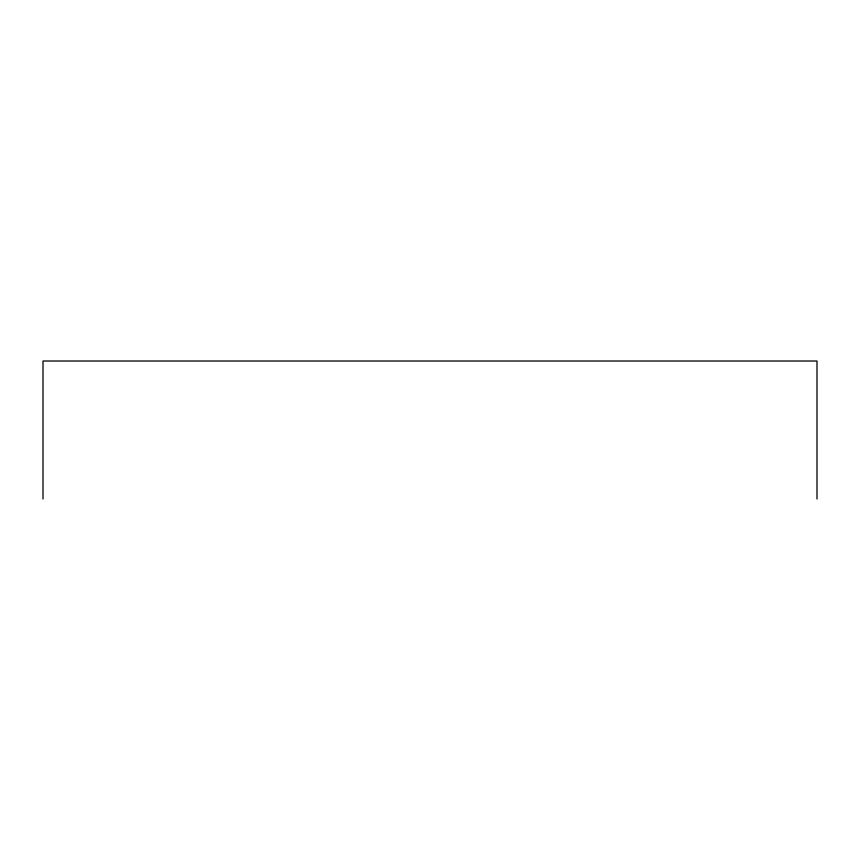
<?xml version="1.0" encoding="UTF-8"?>
<svg xmlns="http://www.w3.org/2000/svg" width="860" height="860" viewBox="0 0 860 860"><rect width="100%" height="100%" fill="white"/><g stroke="black" fill="none" stroke-linecap="round" stroke-linejoin="round"><path stroke-width="1.29" d="M817 498.983L817 361.017L43 361.017L43 498.983"/></g></svg>
